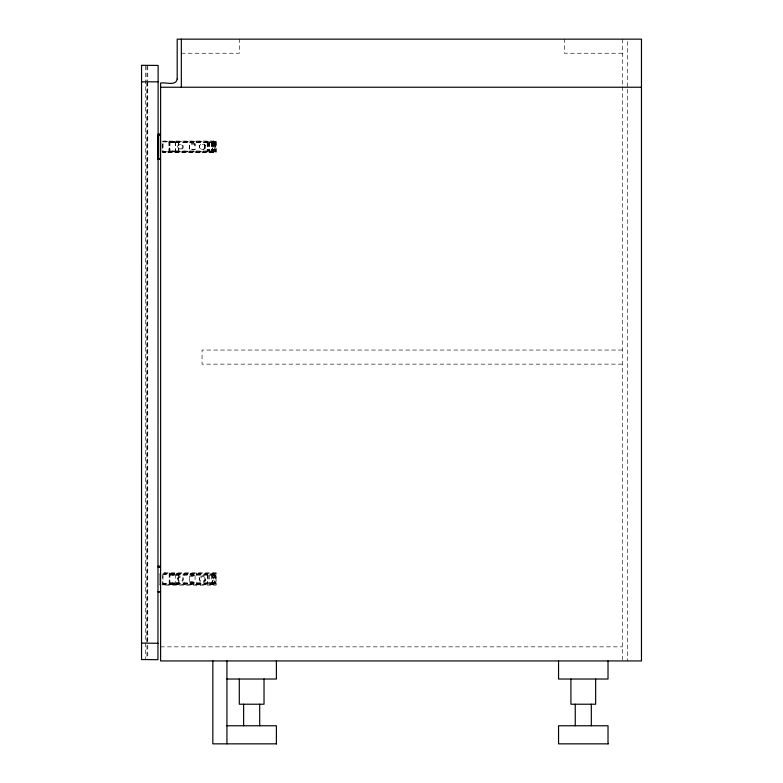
<?xml version="1.0" encoding="UTF-8"?>
<svg xmlns="http://www.w3.org/2000/svg" width="783" height="783" viewBox="0 0 783 783"><rect width="100%" height="100%" fill="white"/><g stroke="black" fill="none" stroke-linecap="round" stroke-linejoin="round"><path stroke-width="0.59" stroke-dasharray="3.92 2.94" d="M178.074 145.472L177.526 146.832L178.955 148.985L181.813 148.985L183.026 147.958L183.026 145.472L181.979 144.561L179.121 144.561L177.907 145.589M182.86 148.075L182.86 145.589L180.384 144.346L178.955 144.679M199.743 145.276L199.743 148.144L202.591 149.573L204.246 149.191M205.283 148.261L205.283 145.393L202.435 143.964M211.684 151.09L214.777 142.565L214.777 151.09M211.85 583.717L214.943 575.192M200.947 144.229L199.577 145.393L199.577 148.261L202.435 149.69L205.449 148.144L205.449 145.276L204.246 144.229L200.781 144.346M181.979 148.868L179.121 148.868L177.682 146.715M181.333 53.244L239.363 53.244L239.363 39.15M622.397 53.244L564.357 53.244L564.357 39.15M215.942 141.733L162.981 141.733L162.981 151.687L215.942 151.687M162.815 141.86L215.775 141.86L215.775 151.804L162.815 151.804M169.157 142.447L215.961 142.447M168.991 142.565L215.805 142.565M168.991 151.09L215.961 150.972M622.397 350.05L202.063 350.05L202.063 364.144L622.397 364.144M162.805 573.763L216.118 573.763M169.157 574.252L215.961 574.252M162.981 574.477L215.942 574.477M169.157 575.192L215.961 575.192M189.427 576.611L195.084 576.611M189.427 581.358L195.084 581.358M169.157 582.777L215.961 582.777M162.981 583.482L215.942 583.482M169.157 583.717L215.961 583.717M162.805 584.196L216.118 584.196M160.603 646.846L622.397 646.846M211.85 142.447L214.943 150.972L214.943 142.447M211.85 574.252L214.943 582.777M627.369 41.597L627.369 88.009M627.369 89.233L627.369 660.94M622.397 39.15L622.397 85.572M622.397 86.796L622.397 659.766M215.961 141.146L215.961 152.519L162.639 152.519L162.639 141.146L216.118 141.028L216.118 152.391L162.805 152.391L162.805 141.028M215.364 142.447L215.364 150.972M215.364 575.192L215.364 583.717M215.198 142.565L215.198 151.09M214.943 574.252L214.943 583.717M214.288 142.447L214.288 150.972M214.288 574.252L214.288 583.717M214.121 142.565L214.121 151.09M213.573 142.447L213.573 150.972M213.573 575.192L213.573 583.717M213.309 141.028L213.309 141.733M213.407 142.565L213.407 151.09M213.309 151.687L213.309 152.391M213.309 572.823L213.309 573.538M213.309 573.763L213.309 574.477M213.309 583.482L213.309 584.196M213.309 584.431L213.309 585.136M213.152 141.146L213.152 141.86M213.152 151.804L213.152 152.519M212.536 142.447L212.536 150.972M212.536 574.252L212.536 583.717M212.369 142.565L212.369 151.09M212.32 141.733L212.32 151.687M212.32 573.538L212.32 584.431M212.154 141.86L212.154 151.804M212.134 574.252L212.134 583.717M211.978 142.565L211.978 151.09M211.753 142.447L211.753 150.972M211.753 575.192L211.753 583.717M211.586 142.565L211.586 151.09M210.04 141.733L210.04 142.447M210.04 150.972L210.04 151.687M210.04 573.538L210.04 574.252M210.04 574.477L210.04 575.192M210.04 582.777L210.04 583.482M210.04 583.717L210.04 584.431M209.883 141.86L209.883 142.565M209.883 151.09L209.883 151.804M209.492 142.447L209.492 150.972M209.492 575.192L209.492 583.717M209.325 142.565L209.325 151.09M208.435 142.447L208.435 150.972M208.435 575.192L208.435 583.717M208.278 142.565L208.278 151.09M207.446 142.447L207.446 150.972M207.446 575.192L207.446 583.717M207.338 142.447L207.28 151.09M207.338 574.252L207.338 583.717M207.182 142.565L207.182 151.09M204.784 144.698L204.784 148.721M204.784 577.443L204.784 581.466M204.617 144.816L204.617 148.848M200.037 141.028L200.037 141.733M200.037 151.687L200.037 152.391M200.037 572.823L200.037 573.538M200.037 573.763L200.037 574.477M200.037 583.482L200.037 584.196M200.037 584.431L200.037 585.136M199.871 141.146L199.871 141.86M199.871 151.804L199.871 152.519M196.533 141.733L196.533 142.447M196.533 150.972L196.533 151.687M196.533 574.252L196.494 572.823M196.533 575.192L196.494 573.763M196.533 582.777L196.494 584.196M196.533 583.717L196.494 585.136M196.494 141.028L196.367 142.565M196.367 151.09L196.494 152.391M196.327 141.146L196.327 141.86M196.327 151.804L196.327 152.519M193.274 141.733L193.274 142.447M193.274 150.972L193.274 151.687M193.274 573.538L193.274 574.252M193.274 574.477L193.274 575.192M193.274 582.777L193.274 583.482M193.274 583.717L193.274 584.431M193.117 141.86L193.117 142.565M193.117 151.09L193.117 151.804M190.523 141.733L190.523 142.447M190.523 150.972L190.523 151.687M190.523 573.538L190.523 574.252M190.523 574.477L190.523 575.192M190.523 582.777L190.523 583.482M190.523 583.717L190.523 584.431M190.357 141.86L190.357 142.565M190.357 151.09L190.357 151.804M187.245 141.733L187.245 142.447M187.245 150.972L187.245 151.687M187.245 573.538L187.245 574.252M187.245 574.477L187.245 575.192M187.245 582.777L187.245 583.482M187.245 583.717L187.245 584.431M187.088 141.86L187.088 142.565M187.088 151.09L187.088 151.804M184.387 141.733L184.387 142.447M184.387 150.972L184.387 151.687M184.387 573.538L184.387 574.252M184.387 574.477L184.387 575.192M184.387 582.777L184.387 583.482M184.387 583.717L184.387 584.431M184.22 141.86L184.22 142.565M184.22 151.09L184.22 151.804M178.759 141.733L178.759 151.687M178.759 574.477L178.759 584.431M178.593 141.86L178.593 151.804M177.633 141.733L177.633 142.447M177.633 150.972L177.633 151.687M177.633 573.538L177.633 574.252M177.633 574.477L177.633 575.192M177.633 582.777L177.633 583.482M177.633 583.717L177.633 584.431M177.477 141.86L177.477 142.565M177.477 151.09L177.477 151.804M176.488 141.733L176.488 142.447M176.488 150.972L176.488 151.687M176.488 573.538L176.488 574.252M176.488 574.477L176.488 575.192M176.488 582.777L176.488 583.482M176.488 583.717L176.488 584.431M176.322 141.86L176.322 142.565M176.322 151.09L176.322 151.804M175.646 141.733L175.646 151.687M175.646 574.477L175.646 584.431M175.48 141.86L175.48 151.804M174.883 141.733L174.883 142.447M174.883 150.972L174.883 151.687M174.883 573.538L174.883 574.252M174.883 574.477L174.883 575.192M174.883 582.777L174.883 583.482M174.883 583.717L174.883 584.431M174.717 141.86L174.717 142.565M174.717 151.09L174.717 151.804M174.472 141.733L174.472 142.447M174.472 150.972L174.472 151.687M174.472 573.538L174.472 574.252M174.472 574.477L174.472 575.192M174.472 582.777L174.472 583.482M174.472 583.717L174.472 584.431M174.306 141.86L174.306 142.565M174.306 151.09L174.306 151.804M173.943 141.733L173.943 142.447M173.943 150.972L173.943 151.687M173.943 573.538L173.943 574.252M173.943 574.477L173.943 575.192M173.943 582.777L173.943 583.482M173.943 583.717L173.943 584.431M173.826 141.733L173.787 142.565M173.826 150.972L173.787 151.804M173.826 574.477L173.826 575.192M173.826 583.717L173.826 584.431M173.66 141.86L173.66 142.565M173.66 151.09L173.66 151.804M173.483 141.733L173.483 142.447M173.483 150.972L173.483 151.687M173.483 573.538L173.483 574.252M173.483 574.477L173.483 575.192M173.483 582.777L173.483 583.482M173.483 583.717L173.483 584.431M173.327 141.86L173.327 142.565M173.327 151.09L173.327 151.804M172.935 141.733L172.935 142.447M172.935 150.972L172.935 151.687M172.935 574.477L172.935 575.192M172.935 583.717L172.935 584.431M172.769 141.86L172.769 142.565M172.769 151.09L172.769 151.804M172.426 141.733L172.426 142.447M172.426 150.972L172.426 151.687M172.426 573.538L172.426 574.252M172.426 574.477L172.426 575.192M172.426 582.777L172.426 583.482M172.426 583.717L172.426 584.431M172.26 141.86L172.26 142.565M172.26 151.09L172.26 151.804M169.931 141.733L169.931 151.687M169.931 573.538L169.931 584.431M169.774 141.86L169.774 151.804M169.598 141.028L169.598 152.391M169.598 572.823L169.598 585.136M169.431 141.146L169.431 152.519M169.157 141.733L169.157 151.687M169.157 573.538L169.157 584.431M168.991 141.86L168.991 151.804M165.516 141.028L165.516 141.733M165.516 151.687L165.516 152.391M165.516 572.823L165.516 573.538M165.516 573.763L165.516 574.477M165.516 583.482L165.516 584.196M165.516 584.431L165.516 585.136M165.35 141.146L165.35 141.86M165.35 151.804L165.35 152.519M164.166 141.028L164.166 141.733M164.166 151.687L164.166 152.391M164.166 572.823L164.166 573.538M164.166 573.763L164.166 574.477M164.166 583.482L164.166 584.196M164.166 584.431L164.166 585.136M163.999 141.146L163.999 141.86M163.999 151.804L163.999 152.519M147.752 66.095L147.752 80.639M147.752 81.843L147.752 641.894M147.752 645.094L147.752 658.875M147.096 81.843L147.096 641.894M146.93 66.095L146.93 81.843M146.93 83.067L146.93 658.875M145.687 66.095L145.687 641.757M145.687 642.98L145.687 658.875M178.074 577.267L177.682 578.51L179.121 580.663L180.55 580.996L183.026 579.753L183.026 577.267L181.979 576.357L180.55 576.024L178.074 577.267M178.074 578.206L177.682 579.449L179.121 581.603L180.55 581.935L183.026 580.692L183.026 578.206L181.979 577.296L180.55 576.963L178.074 578.206M199.743 577.081L199.743 579.939L200.947 580.996L202.591 581.378L205.449 579.939L205.449 577.081L204.246 576.034L202.591 575.652L199.743 577.081M199.743 578.02L199.743 580.888L200.947 581.935L202.591 582.317L205.449 580.888L205.449 578.02L204.246 576.973L202.591 576.591L199.743 578.02M195.084 143.866L189.427 143.866L189.427 149.553L195.084 149.553L195.084 143.866M194.928 143.984L189.271 143.984L189.271 149.67L194.928 149.67L194.928 143.984M216.118 572.823L162.805 572.823L162.805 585.136L216.118 585.136L216.118 572.823M215.942 573.538L162.981 573.538L162.981 584.431L215.942 584.431L215.942 573.538M195.084 575.671L189.427 575.671L189.427 582.298L195.084 582.298L195.084 575.671"/><path stroke-width="1.17" d="M158.039 81.823L141.547 81.843M160.603 87.236L641.463 87.236M158.088 134.275L160.535 134.275M157.921 134.49L160.378 134.49M158.088 134.696L160.535 134.696M157.921 134.813L160.378 134.813M160.476 141.146L160.476 152.519M160.476 141.86L160.476 151.804M158.088 158.724L160.535 158.724M157.921 158.841L160.378 158.841M158.088 159.057L160.535 159.057M157.921 159.174L160.535 159.145M158.088 566.168L160.535 566.168M160.535 574.477L160.221 573.763L160.221 585.136L160.535 584.431M158.088 591.791L160.535 591.791M158.088 591.889L160.535 591.889M141.547 643.117L158.117 643.283M226.933 679.027L276.389 679.027L276.389 660.94M226.933 725.763L276.389 725.763L276.389 743.85M276.673 743.85L212.839 743.85L212.839 660.94M608.303 743.85L558.553 743.85L558.553 725.763L608.019 725.763L608.019 743.85M608.019 660.94L608.019 679.027L558.553 679.027L558.553 660.94M595.648 679.027L595.648 704.22L570.924 704.22L570.924 679.027M591.322 704.22L591.322 725.763M575.251 704.22L575.251 725.763M264.028 679.027L264.028 704.22L239.295 704.22L239.295 679.027M259.702 704.22L259.702 725.763M243.621 704.22L243.621 725.763M226.933 660.94L226.933 743.85M181.333 39.15L181.333 87.236M160.378 141.146L160.378 134.392L157.921 134.392L157.921 159.262M160.378 152.519L160.378 159.262M141.547 65.39L141.537 659.531L157.951 659.697L158.117 65.429L141.586 65.312M177.193 78.946C176.087 86.541 165.272 81.823 160.603 83.086L160.603 660.94L641.463 660.94L641.463 39.15L177.193 39.15L177.193 78.946M160.535 567.019L158.088 567.019L160.535 567.107"/></g></svg>
